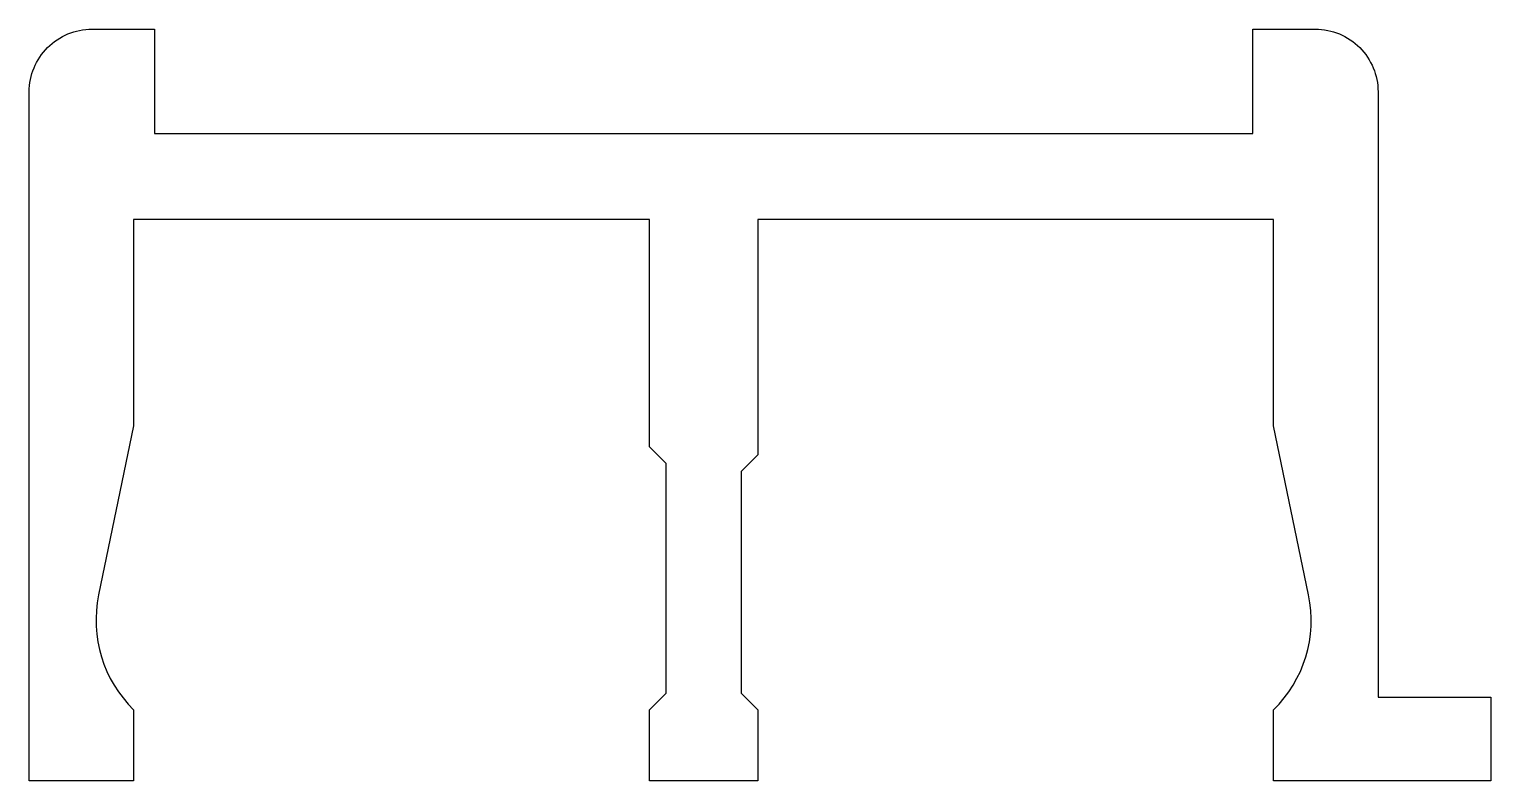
# Model space of a CAD drawing. Extents: x 1416.4 to 1451.4, y -13.4 to 4.6.
import ezdxf

# ---------------------------------------------------------------- set-up
doc = ezdxf.new("R2010")
doc.units = 0
doc.header["$LTSCALE"] = 15
doc.layers.get('0').update_dxf_attribs({"linetype": 'CONTINUOUS'})

msp = doc.modelspace()

# ---------------------------------------------------------------- linework, layer by layer
at = {"ltscale": 0.3625}
msp.add_lwpolyline([(1418.914, 0.084), (1418.914, -4.856), (1418.076, -8.906, 0.255144), (1418.914, -11.656), (1418.914, -13.356), (1416.414, -13.356), (1416.414, 3.144, -0.414214), (1417.914, 4.644), (1419.414, 4.644), (1419.414, 2.144), (1445.714, 2.144), (1445.714, 4.644), (1447.214, 4.644, -0.414214), (1448.714, 3.144), (1448.714, -11.356), (1451.414, -11.356), (1451.414, -13.356), (1446.214, -13.356), (1446.214, -11.656, 0.25518), (1447.051, -8.906), (1446.214, -4.856), (1446.214, 0.084), (1433.864, 0.084), (1433.864, -5.546), (1433.464, -5.946), (1433.464, -11.256), (1433.864, -11.656), (1433.864, -13.356), (1431.264, -13.356), (1431.264, -11.656), (1431.664, -11.256), (1431.664, -5.756), (1431.264, -5.356), (1431.264, 0.084)], format="xyb", close=True, dxfattribs=at)

doc.saveas('drawing.dxf')
